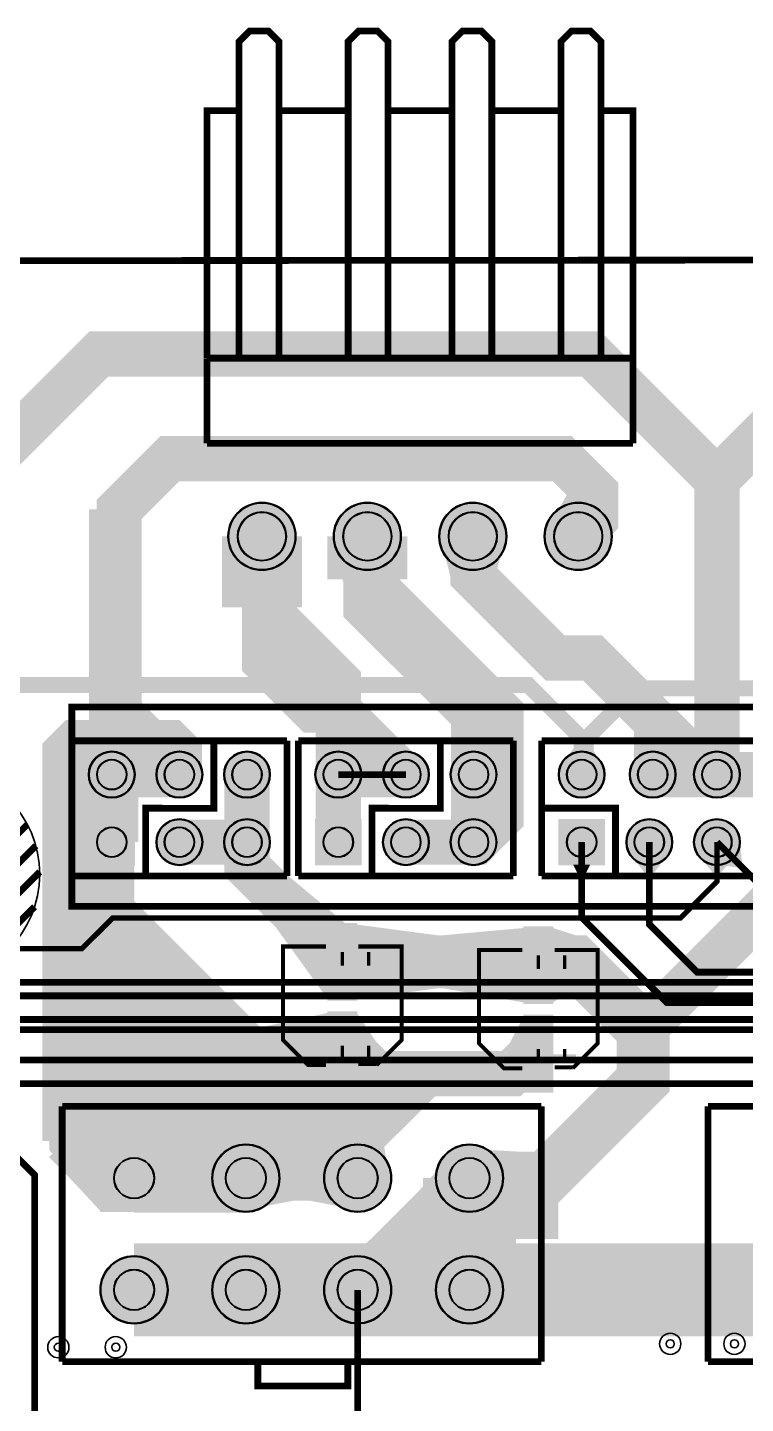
# Model space of a CAD drawing. Header units: millimetres. Extents: x -75 to 77, y -152 to 16.
# Drawn here: x 18.3 to 45.2, y -35.9 to 15.8 of the extents above; entities that cross this region are included whole.
import ezdxf

# ---------------------------------------------------------------- set-up
doc = ezdxf.new("R2010")
doc.units = ezdxf.units.MM
for name, color, linetype, true_color in [('BoardOutLine', 7, 'Continuous', 0xff00ff), ('BottomLayer', 7, 'Continuous', 0x0000ff), ('BottomSolderMaskLayer', 7, 'Continuous', 0xaa00ff), ('Document', 7, 'Continuous', 0xffffff), ('Hole', 7, 'Continuous', 0x222222), ('Inner1', 7, 'Continuous', 0x999966), ('Inner2', 7, 'Continuous', 0x008000), ('Multi-Layer', 7, 'Continuous', 0xc0c0c0), ('TopLayer', 7, 'Continuous', 0xff0000), ('TopPasteMaskLayer', 7, 'Continuous', 0x808080), ('TopSilkLayer', 7, 'Continuous', 0xffcc00), ('TopSolderMaskLayer', 7, 'Continuous', 0x800080)]:
    doc.layers.add(name, color=color, linetype=linetype, true_color=true_color)

msp = doc.modelspace()

# ---------------------------------------------------------------- hatches: boundary and pattern name
at = {"layer": 'BottomLayer'}
for points in [[(26.055, -4.019), (28.176, -3.9), (28.028, -5.035), (26.328, -5.13)], [(30.007, -4.004), (32.13, -3.916), (31.965, -5.049), (30.265, -5.119)], [(30.396, -12.978), (30.396, -11.533), (31.161, -12.129), (31.161, -12.383)], [(32.04, -12.978), (32.04, -11.533), (31.275, -12.129), (31.275, -12.383)], [(20.589, -13.946), (22.289, -13.946), (22.289, -12.256), (20.589, -12.256)], [(29.098, -13.946), (30.798, -13.946), (30.798, -12.256), (29.098, -12.256)], [(22.289, -15.645), (20.589, -15.645), (20.589, -18.195), (22.289, -18.195)], [(22.289, -15.645), (20.589, -15.645), (20.589, -17.375), (22.289, -17.375)], [(22.098, -18.034), (22.098, -22.709), (21.439, -23.368), (21.439, -25.654), (21.439, -26.59), (22.276, -27.427), (26.476, -27.427), (30.676, -27.427), (30.676, -25.458), (30.734, -25.4)], [(21.026, -28.677), (21.031, -26.177), (20.286, -25.434), (19.682, -27.234)], [(21.026, -28.677), (21.531, -26.177), (20.54, -25.434), (19.737, -27.035)], [(29.635, -26.734), (31.759, -26.803), (31.584, -25.672), (29.884, -25.617)], [(23.526, -26.177), (23.526, -28.677), (26.076, -28.277), (26.076, -26.577)], [(25.817, -28.489), (25.817, -26.364), (24.692, -26.577), (24.692, -28.277)], [(27.134, -28.489), (27.134, -26.364), (28.259, -26.577), (28.259, -28.277)], [(30.017, -28.489), (30.017, -26.364), (28.892, -26.577), (28.892, -28.277)]]:
    msp.add_hatch(color=256, dxfattribs=at).paths.add_polyline_path(points)
at = {"layer": 'BottomSolderMaskLayer'}
for points in [[(25.804, -3.302, 1), (28.354, -3.302, 1)], [(29.766, -3.302, 1), (32.317, -3.302, 1)], [(33.726, -3.302, 1), (36.277, -3.302, 1)], [(37.686, -3.302, 1), (40.237, -3.302, 1)], [(20.564, -12.256, 1), (22.315, -12.256, 1)], [(23.104, -12.256, 1), (24.855, -12.256, 1)], [(25.644, -12.256, 1), (27.395, -12.256, 1)], [(29.073, -12.256, 1), (30.824, -12.256, 1)], [(31.613, -12.256, 1), (33.364, -12.256, 1)], [(34.153, -12.256, 1), (35.904, -12.256, 1)], [(38.217, -12.256, 1), (39.968, -12.256, 1)], [(40.884, -12.256, 1), (42.635, -12.256, 1)], [(43.297, -12.256, 1), (45.048, -12.256, 1)], [(20.564, -13.92), (22.314, -13.92), (22.314, -15.671), (20.564, -15.671)], [(23.104, -14.796, 1), (24.855, -14.796, 1)], [(25.644, -14.796, 1), (27.395, -14.796, 1)], [(29.073, -13.92), (30.823, -13.92), (30.823, -15.671), (29.073, -15.671)], [(31.613, -14.796, 1), (33.364, -14.796, 1)], [(34.153, -14.796, 1), (35.904, -14.796, 1)], [(38.217, -13.92), (39.967, -13.92), (39.967, -15.671), (38.217, -15.671)], [(40.757, -14.796, 1), (42.508, -14.796, 1)], [(43.297, -14.796, 1), (45.048, -14.796, 1)], [(21, -26.152), (23.551, -26.152), (23.551, -28.702), (21, -28.702)], [(25.2, -27.427, 1), (27.751, -27.427, 1)], [(29.4, -27.427, 1), (31.951, -27.427, 1)], [(33.6, -27.427, 1), (36.151, -27.427, 1)], [(21, -31.627, 1), (23.551, -31.627, 1)], [(25.2, -31.627, 1), (27.751, -31.627, 1)], [(29.4, -31.627, 1), (31.951, -31.627, 1)], [(33.6, -31.627, 1), (36.151, -31.627, 1)]]:
    msp.add_hatch(color=256, dxfattribs=at).paths.add_polyline_path(points)
at = {"layer": 'Document'}
for points in [[(30.034, -18.924), (30.163, -18.924), (30.163, -19.44), (30.034, -19.44)], [(37.4, -19.051), (37.529, -19.051), (37.529, -19.567), (37.4, -19.567)], [(29.668, -22.773), (30.528, -22.773), (30.528, -22.644), (29.668, -22.644)], [(30.034, -22.966), (30.163, -22.966), (30.163, -22.45), (30.034, -22.45)], [(37.4, -23.093), (37.529, -23.093), (37.529, -22.577), (37.4, -22.577)], [(37.034, -22.9), (37.894, -22.9), (37.894, -22.771), (37.034, -22.771)]]:
    msp.add_hatch(color=256, dxfattribs=at).paths.add_polyline_path(points)
at = {"layer": 'Inner1'}
for points in [[(39.815, -11.808), (38.37, -11.808), (38.965, -11.043), (39.219, -11.043)], [(38.431, -11.721), (39.865, -11.901), (39.37, -11.068), (39.116, -11.036)], [(45, -14.601), (43.978, -15.623), (44.941, -15.742), (45.12, -15.563)], [(44.895, -15.243), (43.45, -15.244), (44.073, -16.008), (44.273, -16.008)]]:
    msp.add_hatch(color=256, dxfattribs=at).paths.add_polyline_path(points)
at = {"layer": 'Inner2'}
for points in [[(42.355, -15.243), (40.91, -15.244), (41.506, -16.008), (41.76, -16.008)], [(39.41, -15.645), (38.775, -15.645), (38.965, -16.026), (39.219, -16.026)], [(31.738, -32.285), (29.613, -32.285), (30.549, -33.41), (30.803, -33.41)]]:
    msp.add_hatch(color=256, dxfattribs=at).paths.add_polyline_path(points)
at = {"layer": 'Multi-Layer'}
for points in [[(25.829, -3.302, 1), (28.329, -3.302, 1)], [(29.791, -3.302, 1), (32.291, -3.302, 1)], [(33.751, -3.302, 1), (36.251, -3.302, 1)], [(37.711, -3.302, 1), (40.211, -3.302, 1)], [(20.589, -12.256, 1), (22.289, -12.256, 1)], [(23.129, -12.256, 1), (24.829, -12.256, 1)], [(25.669, -12.256, 1), (27.369, -12.256, 1)], [(29.098, -12.256, 1), (30.798, -12.256, 1)], [(31.638, -12.256, 1), (33.338, -12.256, 1)], [(34.178, -12.256, 1), (35.878, -12.256, 1)], [(38.242, -12.256, 1), (39.942, -12.256, 1)], [(40.909, -12.256, 1), (42.609, -12.256, 1)], [(43.322, -12.256, 1), (45.022, -12.256, 1)], [(20.589, -13.946), (22.289, -13.946), (22.289, -15.645), (20.589, -15.645)], [(23.129, -14.796, 1), (24.829, -14.796, 1)], [(25.669, -14.796, 1), (27.369, -14.796, 1)], [(29.098, -13.946), (30.798, -13.946), (30.798, -15.645), (29.098, -15.645)], [(31.638, -14.796, 1), (33.338, -14.796, 1)], [(34.178, -14.796, 1), (35.878, -14.796, 1)], [(38.242, -13.946), (39.942, -13.946), (39.942, -15.645), (38.242, -15.645)], [(40.782, -14.796, 1), (42.482, -14.796, 1)], [(43.322, -14.796, 1), (45.022, -14.796, 1)], [(21.026, -26.177), (23.526, -26.177), (23.526, -28.677), (21.026, -28.677)], [(25.226, -27.427, 1), (27.726, -27.427, 1)], [(29.426, -27.427, 1), (31.926, -27.427, 1)], [(33.626, -27.427, 1), (36.126, -27.427, 1)], [(21.026, -31.627, 1), (23.526, -31.627, 1)], [(25.226, -31.627, 1), (27.726, -31.627, 1)], [(29.426, -31.627, 1), (31.926, -31.627, 1)], [(33.626, -31.627, 1), (36.126, -31.627, 1)]]:
    msp.add_hatch(color=256, dxfattribs=at).paths.add_polyline_path(points)
at = {"layer": 'TopLayer'}
for points in [[(40.193, -3.087), (38.221, -2.295), (38.774, -1.31), (40.474, -1.992)], [(26.055, -4.019), (28.176, -3.9), (28.028, -5.035), (26.328, -5.13)], [(32.084, -3.992), (29.96, -3.928), (30.138, -5.059), (31.838, -5.11)], [(36.064, -3.96), (33.939, -3.96), (34.151, -4.775), (35.851, -4.775)], [(24.215, -11.439), (23.143, -12.407), (22.535, -11.926), (23.798, -10.785)], [(32.628, -11.417), (31.675, -12.503), (31.015, -12.096), (32.139, -10.815)], [(43.39, -12.589), (44.222, -11.407), (43.677, -10.852), (42.684, -12.263)], [(22.162, -11.808), (20.717, -11.808), (20.589, -11.043), (22.289, -11.043)], [(30.671, -11.808), (29.226, -11.808), (29.098, -11.043), (30.798, -11.043)], [(35.751, -11.808), (34.306, -11.808), (34.178, -11.043), (35.878, -11.043)], [(41.098, -11.721), (42.532, -11.901), (42.76, -11.159), (41.06, -10.946)], [(44.895, -11.808), (43.45, -11.808), (43.322, -11.043), (45.022, -11.043)], [(21.887, -12.978), (21.887, -11.533), (22.652, -11.406), (22.652, -13.106)], [(23.531, -12.978), (23.531, -11.533), (22.766, -11.406), (22.766, -13.106)], [(30.396, -12.978), (30.396, -11.533), (31.161, -11.406), (31.161, -13.106)], [(30.396, -12.978), (30.396, -11.533), (31.161, -11.406), (31.161, -13.106)], [(32.04, -12.978), (32.04, -11.533), (31.275, -11.406), (31.275, -13.106)], [(32.04, -12.978), (32.04, -11.533), (31.275, -11.406), (31.275, -13.106)], [(42.207, -12.978), (42.207, -11.533), (42.972, -11.406), (42.972, -13.106)], [(43.724, -12.978), (43.724, -11.533), (42.959, -11.406), (42.959, -13.106)], [(44.62, -12.978), (44.62, -11.533), (45.385, -11.406), (45.385, -13.106)], [(29.098, -13.946), (30.798, -13.946), (30.798, -12.256), (29.098, -12.256)], [(27.242, -12.703), (25.797, -12.703), (25.669, -13.468), (27.369, -13.468)], [(27.242, -12.703), (25.797, -12.703), (25.669, -13.468), (27.369, -13.468)], [(30.671, -12.703), (29.226, -12.703), (29.098, -13.468), (30.798, -13.468)], [(35.751, -12.703), (34.306, -12.703), (34.178, -13.468), (35.878, -13.468)], [(24.427, -15.518), (24.427, -14.073), (25.192, -13.946), (25.192, -15.646)], [(26.071, -15.518), (26.071, -14.073), (25.306, -13.946), (25.306, -15.646)], [(27.242, -14.348), (25.797, -14.348), (25.669, -13.583), (27.369, -13.583)], [(27.242, -14.348), (25.797, -14.348), (25.669, -13.583), (27.369, -13.583)], [(32.936, -15.518), (32.936, -14.073), (33.701, -13.946), (33.701, -15.646)], [(34.58, -15.518), (34.58, -14.073), (33.815, -13.946), (33.815, -15.646)], [(35.751, -14.348), (34.306, -14.348), (34.178, -13.583), (35.878, -13.583)], [(27.242, -15.243), (25.797, -15.243), (25.669, -15.715), (27.369, -15.715)], [(22.289, -15.645), (20.589, -15.645), (20.589, -17.375), (22.289, -17.375)], [(29.548, -20.695), (30.269, -17.895), (28.099, -16.093), (27.607, -18.005)], [(29.548, -20.695), (29.548, -17.895), (30.648, -17.895), (30.648, -20.695)], [(30.648, -17.895), (30.648, -20.695), (33.648, -20.294), (33.648, -18.294)], [(36.914, -20.822), (36.914, -18.022), (33.914, -18.294), (33.914, -20.294)], [(36.914, -20.822), (36.914, -18.022), (38.014, -18.022), (38.014, -20.822)], [(38.014, -18.022), (38.014, -20.822), (38.853, -20.294), (38.853, -18.294)], [(29.548, -24.016), (29.548, -21.216), (26.998, -21.766), (26.998, -23.466)], [(29.548, -24.016), (29.548, -21.216), (30.648, -21.216), (30.648, -24.016)], [(30.648, -21.216), (30.648, -24.016), (30.768, -24.096), (31.369, -22.293)], [(37.078, -24.143), (36.914, -21.343), (36.383, -22.359), (37.05, -24.096)], [(36.914, -24.143), (36.914, -21.343), (38.014, -21.343), (38.014, -24.143)], [(21.026, -26.177), (23.526, -26.177), (23.126, -23.627), (21.426, -23.627)], [(21.026, -26.177), (23.526, -26.658), (25.506, -24.442), (23.49, -24.054)], [(23.223, -26.177), (23.526, -28.677), (25.789, -26.157), (25.53, -24.013)], [(27.687, -27.118), (25.66, -26.48), (26.098, -25.438), (27.926, -26.014)], [(27.693, -27.713), (26.19, -26.21), (27.136, -25.565), (28.338, -26.767)], [(31.468, -26.46), (29.458, -27.148), (29.249, -26.03), (30.949, -25.449)], [(31.738, -26.768), (29.613, -26.768), (29.826, -25.643), (31.526, -25.643)], [(31.738, -26.768), (29.613, -26.768), (29.826, -25.678), (31.526, -25.678)], [(23.526, -26.177), (23.526, -28.677), (26.476, -28.677), (26.476, -26.177)], [(23.526, -26.177), (23.526, -28.677), (25.311, -28.277), (25.311, -26.577)], [(25.817, -28.489), (25.817, -26.364), (24.692, -26.577), (24.692, -28.277)], [(27.134, -28.489), (27.134, -26.364), (28.259, -26.577), (28.259, -28.277)], [(27.134, -28.489), (27.134, -26.364), (27.734, -26.577), (27.734, -28.277)], [(27.134, -28.489), (27.134, -26.364), (28.259, -26.577), (28.259, -28.277)], [(30.017, -28.489), (30.017, -26.364), (28.892, -26.577), (28.892, -28.277)], [(30.017, -28.489), (30.017, -26.364), (28.892, -26.577), (28.892, -28.277)], [(31.738, -26.768), (29.613, -26.768), (29.826, -26.055), (31.526, -26.055)], [(35.534, -28.489), (35.534, -26.364), (36.659, -26.427), (36.659, -28.427)], [(35.534, -28.489), (35.534, -26.364), (36.659, -26.427), (36.659, -28.427)], [(35.162, -28.644), (33.659, -27.141), (32.908, -27.981), (34.322, -29.395)], [(31.893, -31.913), (30.39, -30.41), (31.23, -29.659), (32.644, -31.073)]]:
    msp.add_hatch(color=256, dxfattribs=at).paths.add_polyline_path(points)
at = {"layer": 'TopPasteMaskLayer'}
for points in [[(29.548, -20.695), (29.548, -17.895), (30.648, -17.895), (30.648, -20.695)], [(36.914, -20.822), (36.914, -18.022), (38.014, -18.022), (38.014, -20.822)], [(29.548, -24.016), (29.548, -21.216), (30.648, -21.216), (30.648, -24.016)], [(36.914, -24.143), (36.914, -21.343), (38.014, -21.343), (38.014, -24.143)]]:
    msp.add_hatch(color=256, dxfattribs=at).paths.add_polyline_path(points)
at = {"layer": 'TopSilkLayer'}
for points in [[(31.023, -18.924), (31.152, -18.924), (31.152, -19.44), (31.023, -19.44)], [(38.389, -19.051), (38.518, -19.051), (38.518, -19.567), (38.389, -19.567)], [(30.657, -22.773), (31.517, -22.773), (31.517, -22.644), (30.657, -22.644)], [(31.023, -22.966), (31.152, -22.966), (31.152, -22.45), (31.023, -22.45)], [(38.389, -23.093), (38.518, -23.093), (38.518, -22.577), (38.389, -22.577)], [(38.023, -22.9), (38.883, -22.9), (38.883, -22.771), (38.023, -22.771)]]:
    msp.add_hatch(color=256, dxfattribs=at).paths.add_polyline_path(points)
at = {"layer": 'TopSolderMaskLayer'}
for points in [[(25.804, -3.302, 1), (28.354, -3.302, 1)], [(29.766, -3.302, 1), (32.317, -3.302, 1)], [(33.726, -3.302, 1), (36.277, -3.302, 1)], [(37.686, -3.302, 1), (40.237, -3.302, 1)], [(20.564, -12.256, 1), (22.315, -12.256, 1)], [(23.104, -12.256, 1), (24.855, -12.256, 1)], [(25.644, -12.256, 1), (27.395, -12.256, 1)], [(29.073, -12.256, 1), (30.824, -12.256, 1)], [(31.613, -12.256, 1), (33.364, -12.256, 1)], [(34.153, -12.256, 1), (35.904, -12.256, 1)], [(38.217, -12.256, 1), (39.968, -12.256, 1)], [(40.884, -12.256, 1), (42.635, -12.256, 1)], [(43.297, -12.256, 1), (45.048, -12.256, 1)], [(20.564, -13.92), (22.314, -13.92), (22.314, -15.671), (20.564, -15.671)], [(23.104, -14.796, 1), (24.855, -14.796, 1)], [(25.644, -14.796, 1), (27.395, -14.796, 1)], [(29.073, -13.92), (30.823, -13.92), (30.823, -15.671), (29.073, -15.671)], [(31.613, -14.796, 1), (33.364, -14.796, 1)], [(34.153, -14.796, 1), (35.904, -14.796, 1)], [(38.217, -13.92), (39.967, -13.92), (39.967, -15.671), (38.217, -15.671)], [(40.757, -14.796, 1), (42.508, -14.796, 1)], [(43.297, -14.796, 1), (45.048, -14.796, 1)], [(29.538, -20.759), (29.538, -17.83), (30.658, -17.83), (30.658, -20.759)], [(36.904, -20.886), (36.904, -17.957), (38.024, -17.957), (38.024, -20.886)], [(29.538, -24.08), (29.538, -21.151), (30.658, -21.151), (30.658, -24.08)], [(36.904, -24.207), (36.904, -21.278), (38.024, -21.278), (38.024, -24.207)], [(21, -26.152), (23.551, -26.152), (23.551, -28.702), (21, -28.702)], [(25.2, -27.427, 1), (27.751, -27.427, 1)], [(29.4, -27.427, 1), (31.951, -27.427, 1)], [(33.6, -27.427, 1), (36.151, -27.427, 1)], [(21, -31.627, 1), (23.551, -31.627, 1)], [(25.2, -31.627, 1), (27.751, -31.627, 1)], [(29.4, -31.627, 1), (31.951, -31.627, 1)], [(33.6, -31.627, 1), (36.151, -31.627, 1)]]:
    msp.add_hatch(color=256, dxfattribs=at).paths.add_polyline_path(points)

# ---------------------------------------------------------------- linework, layer by layer
at = {"layer": 'BoardOutLine', "const_width": 0.254}
msp.add_lwpolyline([(-74.422, 6.985), (76.454, 7.112), (76.454, -103.378), (34.036, -103.378), (34.036, -89.662), (14.986, -89.154), (14.986, -103.378), (-34.036, -103.378), (-34.163, -147.955), (-74.295, -147.828), (-74.422, 6.985)], close=True, dxfattribs=at)
at = {"layer": 'BottomLayer'}
for points, const_width in [([(29.948, -12.256), (29.948, -8.866), (27.178, -6.096), (27.178, -3.401), (27.079, -3.302)], 1.7), ([(35.028, -12.256), (35.028, -10.009), (31.115, -6.096), (31.115, -3.376), (31.041, -3.302)], 1.7), ([(32.488, -12.256), (32.189, -12.256), (29.948, -10.015)], 1.7), ([(23.979, -12.256), (23.979, -11.406), (23.622, -11.049), (20.066, -11.049), (19.685, -11.43), (19.685, -26.035)], 1.7), ([(23.979, -12.256), (20.765, -12.256), (19.939, -13.081), (19.939, -26.035), (21.331, -27.427), (22.276, -27.427)], 1.7), ([(21.439, -12.256), (23.979, -12.256)], 1.7), ([(21.439, -14.796), (21.439, -12.256)], 1.7), ([(32.488, -12.256), (29.948, -12.256)], 1.7), ([(29.948, -14.796), (29.948, -12.256)], 1.7), ([(35.028, -14.796), (35.028, -12.256)], 1.7), ([(29.948, -12.256), (32.488, -12.256)], 0.254), ([(21.439, -14.796), (21.439, -17.375), (28.702, -24.638), (29.972, -24.638), (30.734, -25.4), (30.734, -27.369), (30.676, -27.427)], 1.7), ([(22.276, -27.427), (21.439, -26.59), (21.439, -14.796)], 1.7), ([(32.488, -14.796), (35.028, -14.796)], 1.7), ([(19.685, -26.035), (21.077, -27.427), (22.276, -27.427)], 1.7), ([(26.476, -27.427), (22.276, -27.427)], 1.7), ([(30.676, -27.427), (26.476, -27.427)], 1.7)]:
    msp.add_lwpolyline(points, dxfattribs=dict(at, const_width=const_width))
at = {"layer": 'BottomSolderMaskLayer'}
for centre, radius in [((27.079, -3.302), 1.275), ((31.041, -3.302), 1.275), ((35.001, -3.302), 1.275), ((38.961, -3.302), 1.275), ((27.079, -3.302), 0.918), ((31.041, -3.302), 0.918), ((35.001, -3.302), 0.918), ((38.961, -3.302), 0.918), ((21.439, -12.256), 0.875), ((21.439, -12.256), 0.566), ((23.979, -12.256), 0.875), ((23.979, -12.256), 0.566), ((26.519, -12.256), 0.875), ((26.519, -12.256), 0.566), ((29.948, -12.256), 0.875), ((29.948, -12.256), 0.566), ((32.488, -12.256), 0.875), ((32.488, -12.256), 0.566), ((35.028, -12.256), 0.875), ((35.028, -12.256), 0.566), ((39.092, -12.256), 0.875), ((39.092, -12.256), 0.566), ((41.759, -12.256), 0.875), ((41.759, -12.256), 0.566), ((44.172, -12.256), 0.875), ((44.172, -12.256), 0.566), ((23.979, -14.796), 0.875), ((26.519, -14.796), 0.875), ((32.488, -14.796), 0.875), ((35.028, -14.796), 0.875), ((41.632, -14.796), 0.875), ((44.172, -14.796), 0.875), ((21.439, -14.796), 0.566), ((23.979, -14.796), 0.566), ((26.519, -14.796), 0.566), ((29.948, -14.796), 0.566), ((32.488, -14.796), 0.566), ((35.028, -14.796), 0.566), ((39.092, -14.796), 0.566), ((41.632, -14.796), 0.566), ((44.172, -14.796), 0.566), ((26.476, -27.427), 1.275), ((30.676, -27.427), 1.275), ((34.876, -27.427), 1.275), ((22.276, -27.427), 0.765), ((26.476, -27.427), 0.765), ((30.676, -27.427), 0.765), ((34.876, -27.427), 0.765), ((22.276, -31.627), 1.275), ((26.476, -31.627), 1.275), ((30.676, -31.627), 1.275), ((34.876, -31.627), 1.275), ((22.276, -31.627), 0.765), ((26.476, -31.627), 0.765), ((30.676, -31.627), 0.765), ((34.876, -31.627), 0.765)]:
    msp.add_circle(centre, radius, dxfattribs=at)
at = {"layer": 'Hole'}
for centre in [(42.418, -33.655), (44.831, -33.655), (19.431, -33.782), (21.59, -33.782)]:
    msp.add_circle(centre, 0.152, dxfattribs=at)
at = {"layer": 'Inner1'}
for points, const_width in [([(3.024, -12.256), (2.961, -12.192), (2.897, -12.192), (2.897, -11.2), (5.207, -8.89), (37.084, -8.89), (39.092, -10.898), (39.092, -12.256)], 0.6), ([(68.453, -12.446), (68.453, -10.541), (66.929, -9.017), (41.148, -9.017), (39.243, -10.922), (39.243, -12.105), (39.092, -12.256)], 0.6), ([(31.242, -79.121), (31.369, -78.994), (31.877, -78.994), (32.893, -80.01), (32.893, -84.201), (38.354, -89.662), (43.688, -89.662), (44.45, -88.9), (44.45, -73.533), (50.673, -67.31), (53.213, -67.31), (53.213, -57.912), (58.039, -53.086), (72.39, -53.086), (73.66, -51.816), (73.66, -44.196), (71.755, -42.291), (71.755, -23.368), (69.85, -21.463), (-25.527, -21.463), (-27.074, -19.916), (-27.074, -14.796)], 0.254), ([(31.242, -80.645), (30.861, -81.026), (30.861, -83.439), (37.719, -90.297), (44.196, -90.297), (45.212, -89.281), (45.212, -74.549), (51.308, -68.453), (53.721, -68.453), (55.245, -66.929), (55.245, -57.15), (57.785, -54.61), (72.517, -54.61), (74.422, -52.705), (74.422, -43.561), (72.517, -41.656), (72.517, -22.86), (70.231, -20.574), (-23.495, -20.574), (-24.534, -19.535), (-24.534, -14.796)], 0.254), ([(17.399, -81.915), (23.749, -88.265), (34.29, -88.265), (37.338, -91.313), (44.704, -91.313), (46.101, -89.916), (46.101, -74.676), (51.435, -69.342), (53.975, -69.342), (56.007, -67.31), (56.007, -57.531), (57.785, -55.753), (73.152, -55.753), (75.057, -53.848), (75.057, -43.053), (73.279, -41.275), (73.279, -22.606), (70.739, -20.066), (4.445, -20.066), (2.897, -18.518), (2.897, -14.732)], 0.254), ([(44.173, -14.796), (44.173, -16.279), (42.799, -17.653), (21.463, -17.653), (20.32, -18.796), (9.398, -18.796), (7.978, -17.376), (7.978, -14.796)], 0.2), ([(44.173, -14.796), (47.412, -18.034), (73.025, -18.034), (73.533, -17.526), (73.51, -14.986)], 0.254), ([(38.354, -82.677), (37.973, -82.296), (36.703, -82.296), (36.195, -82.804), (36.195, -83.947), (38.862, -86.614), (42.291, -86.614), (43.307, -85.598), (43.307, -71.501), (49.784, -65.024), (51.054, -65.024), (52.07, -64.008), (52.07, -60.071), (50.229, -58.23), (50.229, -46.927), (52.197, -44.958), (68.707, -44.958), (70.739, -42.926), (70.739, -26.162), (67.564, -22.987), (-42.799, -22.987)], 0.254), ([(37.338, -83.566), (39.624, -85.852), (41.529, -85.852), (42.545, -84.836), (42.545, -71.374), (49.022, -64.897), (49.022, -46.355), (51.181, -44.196), (68.453, -44.196), (70.104, -42.545), (70.104, -26.67), (67.31, -23.876), (-42.068, -23.876), (-42.672, -24.48), (-42.672, -25.908)], 0.254)]:
    msp.add_lwpolyline(points, dxfattribs=dict(at, const_width=const_width))
at = {"layer": 'Inner2', "const_width": 0.254}
for points in [[(7.978, -14.796), (8.042, -14.859), (9.144, -14.859), (10.414, -13.589), (10.414, -11.176), (9.144, -9.906), (2.667, -9.906), (1.016, -11.557), (1.016, -20.32), (4.953, -24.257), (15.494, -24.257), (18.542, -27.305), (18.542, -45.974), (18.796, -46.228)], [(51.435, -72.898), (51.689, -73.152), (67.564, -73.152), (70.866, -69.85), (70.866, -56.642), (69.596, -55.372), (67.31, -55.372), (66.167, -54.229), (66.167, -44.196), (70.231, -40.132), (70.231, -24.765), (67.31, -21.844), (7.874, -21.844), (5.437, -19.407), (5.437, -14.732)], [(28.321, -74.422), (33.528, -69.215), (38.227, -69.215), (44.323, -75.311), (68.58, -75.311), (72.771, -71.12), (72.771, -54.102), (71.628, -52.959), (69.469, -52.959), (68.453, -51.943), (68.453, -45.466), (72.644, -41.275), (72.644, -21.59), (70.739, -19.685), (43.434, -19.685), (41.633, -17.884), (41.633, -14.796)], [(49.022, -74.295), (68.199, -74.295), (71.755, -70.739), (71.755, -54.991), (70.866, -54.102), (68.707, -54.102), (67.564, -52.959), (67.564, -44.958), (71.755, -40.767), (71.755, -22.225), (70.358, -20.828), (42.291, -20.828), (39.092, -17.629), (39.092, -14.796)], [(29.337, -48.387), (30.676, -47.048), (30.676, -31.627)]]:
    msp.add_lwpolyline(points, dxfattribs=at)
at = {"layer": 'Multi-Layer'}
for centre, radius in [((27.079, -3.302), 1.25), ((31.041, -3.302), 1.25), ((35.001, -3.302), 1.25), ((38.961, -3.302), 1.25), ((27.079, -3.302), 0.9), ((31.041, -3.302), 0.9), ((35.001, -3.302), 0.9), ((38.961, -3.302), 0.9), ((21.439, -12.256), 0.85), ((21.439, -12.256), 0.55), ((23.979, -12.256), 0.85), ((23.979, -12.256), 0.55), ((26.519, -12.256), 0.85), ((26.519, -12.256), 0.55), ((29.948, -12.256), 0.85), ((29.948, -12.256), 0.55), ((32.488, -12.256), 0.85), ((32.488, -12.256), 0.55), ((35.028, -12.256), 0.85), ((35.028, -12.256), 0.55), ((39.092, -12.256), 0.85), ((39.092, -12.256), 0.55), ((41.759, -12.256), 0.85), ((41.759, -12.256), 0.55), ((44.172, -12.256), 0.85), ((44.172, -12.256), 0.55), ((23.979, -14.796), 0.85), ((26.519, -14.796), 0.85), ((32.488, -14.796), 0.85), ((35.028, -14.796), 0.85), ((41.632, -14.796), 0.85), ((44.172, -14.796), 0.85), ((21.439, -14.796), 0.55), ((23.979, -14.796), 0.55), ((26.519, -14.796), 0.55), ((29.948, -14.796), 0.55), ((32.488, -14.796), 0.55), ((35.028, -14.796), 0.55), ((39.092, -14.796), 0.55), ((41.632, -14.796), 0.55), ((44.172, -14.796), 0.55), ((26.476, -27.427), 1.25), ((30.676, -27.427), 1.25), ((34.876, -27.427), 1.25), ((22.276, -27.427), 0.75), ((26.476, -27.427), 0.75), ((30.676, -27.427), 0.75), ((34.876, -27.427), 0.75), ((22.276, -31.627), 1.25), ((26.476, -31.627), 1.25), ((30.676, -31.627), 1.25), ((34.876, -31.627), 1.25), ((22.276, -31.627), 0.75), ((26.476, -31.627), 0.75), ((30.676, -31.627), 0.75), ((34.876, -31.627), 0.75), ((19.431, -33.782), 0.4), ((21.59, -33.782), 0.4), ((42.418, -33.655), 0.4), ((44.831, -33.655), 0.4)]:
    msp.add_circle(centre, radius, dxfattribs=at)
at = {"layer": 'TopLayer'}
for points, const_width in [([(44.172, -1.167), (39.449, 3.556), (20.955, 3.556), (16.764, -0.635), (16.764, -9.271), (11.176, -14.859), (11.176, -17.018)], 1.7), ([(73.509, -12.446), (67.183, -6.12), (67.183, 0.381), (64.262, 3.302), (48.641, 3.302), (44.172, -1.167), (44.172, -12.256)], 1.7), ([(23.979, -12.256), (23.979, -12.168), (21.717, -9.906), (21.717, -2.286), (23.622, -0.381), (38.354, -0.381), (39.624, -1.651), (39.624, -2.639), (38.961, -3.302)], 1.7), ([(21.439, -12.256), (21.439, -2.286)], 1.7), ([(27.079, -3.302), (27.079, -5.969)], 3), ([(31.041, -3.302), (31.041, -4.911)], 3), ([(29.948, -12.256), (29.948, -8.739), (27.178, -5.969), (27.178, -3.401), (27.079, -3.302)], 1.7), ([(35.028, -12.256), (35.028, -10.009), (30.988, -5.969), (30.988, -3.355), (31.041, -3.302)], 1.7), ([(35.001, -3.302), (35.001, -4.775), (38.1, -7.874), (39.497, -7.874), (41.91, -10.287), (41.91, -12.105), (41.759, -12.256)], 1.7), ([(35.028, -14.796), (35.116, -14.796), (36.068, -13.843), (36.068, -9.937), (31.041, -4.911)], 1.7), ([(29.948, -9.827), (29.004, -9.827), (27.178, -8.001), (27.178, -5.969)], 1.7), ([(29.948, -12.256), (29.948, -9.827)], 1.7), ([(32.488, -12.256), (32.377, -12.256), (29.948, -9.827)], 1.7), ([(44.172, -12.256), (43.879, -12.256), (41.91, -10.287)], 1.7), ([(21.439, -14.796), (21.439, -12.256)], 2), ([(21.439, -12.256), (23.979, -12.256)], 1.7), ([(26.519, -14.796), (26.519, -12.256)], 1.7), ([(26.519, -12.256), (26.519, -14.796)], 1.7), ([(29.948, -12.256), (32.488, -12.256)], 1.7), ([(29.948, -14.796), (29.948, -12.256)], 1.7), ([(32.488, -12.256), (29.948, -12.256)], 1.7), ([(35.028, -14.796), (35.028, -12.256)], 1.7), ([(44.172, -12.256), (45.911, -12.256), (46.99, -13.335), (46.99, -16.256), (41.402, -21.844)], 1.7), ([(41.759, -12.256), (44.172, -12.256)], 1.7), ([(30.099, -22.616), (26.68, -22.616), (21.439, -17.375), (21.439, -14.796)], 1.7), ([(26.519, -14.796), (23.979, -14.796)], 1.7), ([(30.099, -19.295), (26.519, -15.715), (26.519, -14.796)], 1.7), ([(32.488, -14.796), (35.028, -14.796)], 1.7), ([(21.439, -17.375), (22.276, -18.212), (22.276, -27.427)], 1.7), ([(27.871, -22.873), (26.937, -22.873), (21.439, -17.375)], 1.7), ([(34.876, -27.427), (37.724, -27.427), (41.402, -23.749), (41.402, -21.844), (38.853, -19.295), (30.099, -19.295)], 2), ([(22.276, -24.519), (22.276, -22.373), (24.356, -20.292)], 1.7), ([(26.405, -22.341), (24.454, -22.341), (22.276, -24.519)], 1.7), ([(22.276, -27.427), (22.276, -26.471), (26.405, -22.341)], 1.7), ([(22.276, -27.427), (23.318, -27.427), (27.871, -22.873)], 1.7), ([(27.614, -22.616), (27.614, -25.124), (25.311, -27.427)], 1.7), ([(30.099, -22.616), (30.099, -23.804), (26.476, -27.427)], 1.7), ([(30.676, -27.427), (30.676, -25.678), (27.614, -22.616)], 1.7), ([(30.676, -24.486), (30.099, -23.909), (30.099, -22.616)], 1.7), ([(30.676, -27.427), (30.099, -26.85), (30.099, -22.616)], 1.7), ([(37.465, -22.743), (37.201, -22.743), (36.449, -23.495), (31.369, -23.495), (30.49, -22.616), (30.099, -22.616)], 1.7), ([(30.676, -27.427), (30.676, -23.495)], 1.7), ([(30.676, -27.427), (30.676, -26.055), (33.236, -23.495)], 1.7), ([(26.476, -27.427), (27.734, -27.427), (30.676, -24.486)], 1.7), ([(34.876, -27.427), (34.876, -31.627)], 3.5), ([(34.876, -31.627), (34.876, -27.427)], 3.5), ([(22.276, -27.427), (26.476, -27.427)], 2.6), ([(26.476, -27.427), (22.276, -27.427)], 2.5), ([(25.311, -27.427), (22.276, -27.427)], 1.7), ([(26.476, -27.427), (30.676, -27.427)], 1.7), ([(30.676, -27.427), (26.476, -27.427)], 1.7), ([(34.876, -27.427), (30.676, -31.627)], 2), ([(34.876, -27.427), (37.724, -27.427)], 2), ([(37.724, -27.427), (37.211, -27.94), (37.211, -29.718)], 2), ([(22.276, -31.627), (26.476, -31.627)], 3.5), ([(26.476, -31.627), (30.676, -31.627)], 3.5), ([(30.676, -31.627), (34.876, -31.627)], 3.5), ([(34.876, -31.627), (46.533, -31.627)], 3.5), ([(46.533, -31.627), (50.733, -31.627)], 3.5)]:
    msp.add_lwpolyline(points, dxfattribs=dict(at, const_width=const_width))
at = {"layer": 'TopSilkLayer'}
for points, const_width in [([(26.22, 3.399), (26.22, 15.298), (26.619, 15.697), (27.321, 15.697), (27.719, 15.297), (27.719, 3.398)], 0.254), ([(30.318, 3.4), (30.318, 15.3), (30.717, 15.699), (31.418, 15.699), (31.817, 15.3), (31.817, 3.4)], 0.254), ([(34.218, 3.4), (34.218, 15.3), (34.617, 15.699), (35.318, 15.699), (35.717, 15.3), (35.717, 3.4)], 0.254), ([(38.316, 3.402), (38.316, 15.302), (38.715, 15.701), (39.416, 15.701), (39.815, 15.302), (39.815, 3.402)], 0.254), ([(26.218, 12.7), (25.018, 12.7), (25.018, 3.4)], 0.254), ([(27.72, 12.698), (30.32, 12.698)], 0.254), ([(31.82, 12.698), (34.22, 12.698)], 0.254), ([(35.72, 12.698), (38.32, 12.698)], 0.254), ([(39.82, 12.698), (41.02, 12.698), (41.02, 3.398)], 0.254), ([(25.02, 3.398), (41.02, 3.398)], 0.254), ([(25.02, 3.398), (25.02, 0.198)], 0.254), ([(41.02, 0.198), (41.02, 3.398)], 0.254), ([(25.02, 0.198), (41.02, 0.198)], 0.254), ([(19.939, -10.986), (19.939, -16.066)], 0.254), ([(19.939, -10.986), (28.019, -10.986)], 0.254), ([(25.273, -10.986), (25.273, -13.526), (22.709, -13.518), (22.709, -16.066)], 0.254), ([(28.019, -10.986), (28.019, -16.066)], 0.254), ([(28.448, -10.986), (28.448, -16.066)], 0.254), ([(28.448, -10.986), (36.528, -10.986)], 0.254), ([(33.782, -10.986), (33.782, -13.526), (31.218, -13.518), (31.218, -16.066)], 0.254), ([(36.528, -10.986), (36.528, -16.066)], 0.254), ([(37.592, -10.986), (37.592, -16.066)], 0.254), ([(37.592, -10.986), (45.672, -10.986)], 0.254), ([(37.592, -13.518), (40.362, -13.518), (40.362, -16.066)], 0.254), ([(16.48, -15.92), (18.268, -14.132)], 0.254), ([(13.665, -19.857), (18.587, -14.935)], 0.254), ([(14.644, -20.001), (18.731, -15.914)], 0.254), ([(19.939, -16.066), (28.019, -16.066)], 0.254), ([(28.448, -16.066), (36.528, -16.066)], 0.254), ([(37.592, -16.066), (45.672, -16.066)], 0.254), ([(15.958, -19.809), (18.539, -17.228)], 0.254), ([(29.491, -18.719), (27.872, -18.719), (27.872, -22.235), (28.809, -23.172), (29.491, -23.172)], 0.152), ([(30.706, -18.719), (32.325, -18.719), (32.325, -22.236), (31.388, -23.172)], 0.152), ([(36.857, -18.846), (35.238, -18.846), (35.238, -22.362), (36.175, -23.299), (36.857, -23.299)], 0.152), ([(38.072, -18.846), (39.691, -18.846), (39.691, -22.363), (38.754, -23.299)], 0.152), ([(31.388, -23.138), (30.706, -23.138)], 0.152), ([(38.754, -23.265), (38.072, -23.265)], 0.152), ([(19.576, -24.727), (19.576, -34.327)], 0.254), ([(19.576, -24.727), (37.576, -24.727)], 0.254), ([(37.576, -24.727), (37.576, -34.327)], 0.254), ([(43.833, -24.727), (43.833, -34.327)], 0.254), ([(43.833, -24.727), (61.833, -24.727)], 0.254), ([(19.576, -34.327), (37.576, -34.327)], 0.254), ([(26.925, -34.353), (26.925, -35.242), (30.308, -35.242), (30.308, -34.353)], 0.254), ([(43.833, -34.327), (61.833, -34.327)], 0.254)]:
    msp.add_lwpolyline(points, dxfattribs=dict(at, const_width=const_width))
at = {"layer": 'TopSilkLayer', "const_width": 0.254}
msp.add_lwpolyline([(19.939, -9.716), (45.72, -9.716), (45.72, -17.209), (19.939, -17.209), (19.939, -9.716)], close=True, dxfattribs=at)
at = {"layer": 'TopSilkLayer'}
msp.add_circle((14.732, -16.002), 4, dxfattribs=at)
at = {"layer": 'TopSolderMaskLayer'}
for centre, radius in [((27.079, -3.302), 1.275), ((31.041, -3.302), 1.275), ((35.001, -3.302), 1.275), ((38.961, -3.302), 1.275), ((27.079, -3.302), 0.918), ((31.041, -3.302), 0.918), ((35.001, -3.302), 0.918), ((38.961, -3.302), 0.918), ((21.439, -12.256), 0.875), ((21.439, -12.256), 0.566), ((23.979, -12.256), 0.875), ((23.979, -12.256), 0.566), ((26.519, -12.256), 0.875), ((26.519, -12.256), 0.566), ((29.948, -12.256), 0.875), ((29.948, -12.256), 0.566), ((32.488, -12.256), 0.875), ((32.488, -12.256), 0.566), ((35.028, -12.256), 0.875), ((35.028, -12.256), 0.566), ((39.092, -12.256), 0.875), ((39.092, -12.256), 0.566), ((41.759, -12.256), 0.875), ((41.759, -12.256), 0.566), ((44.172, -12.256), 0.875), ((44.172, -12.256), 0.566), ((23.979, -14.796), 0.875), ((26.519, -14.796), 0.875), ((32.488, -14.796), 0.875), ((35.028, -14.796), 0.875), ((41.632, -14.796), 0.875), ((44.172, -14.796), 0.875), ((21.439, -14.796), 0.566), ((23.979, -14.796), 0.566), ((26.519, -14.796), 0.566), ((29.948, -14.796), 0.566), ((32.488, -14.796), 0.566), ((35.028, -14.796), 0.566), ((39.092, -14.796), 0.566), ((41.632, -14.796), 0.566), ((44.172, -14.796), 0.566), ((26.476, -27.427), 1.275), ((30.676, -27.427), 1.275), ((34.876, -27.427), 1.275), ((22.276, -27.427), 0.765), ((26.476, -27.427), 0.765), ((30.676, -27.427), 0.765), ((34.876, -27.427), 0.765), ((22.276, -31.627), 1.275), ((26.476, -31.627), 1.275), ((30.676, -31.627), 1.275), ((34.876, -31.627), 1.275), ((22.276, -31.627), 0.765), ((26.476, -31.627), 0.765), ((30.676, -31.627), 0.765), ((34.876, -31.627), 0.765)]:
    msp.add_circle(centre, radius, dxfattribs=at)

doc.saveas('drawing.dxf')
